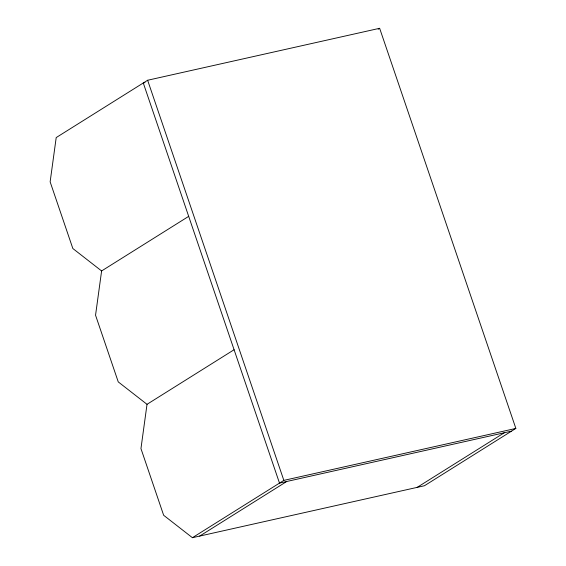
<?xml version="1.0" encoding="UTF-8"?>
<svg xmlns="http://www.w3.org/2000/svg" width="566" height="566" viewBox="0 0 566 566"><rect width="100%" height="100%" fill="white"/><g stroke="black" fill="none" stroke-linecap="round" stroke-linejoin="round"><path stroke-width="0.85" d="M101.611 270.951L95.548 315.212L118.252 381.901L147.019 404.322L140.955 448.59L163.652 515.272L192.419 537.7L424.429 485.748L515.859 428.427L379.645 28.3L147.634 80.252L56.204 137.573L50.141 181.842L72.844 248.524L101.611 270.951L188.683 216.361M378.194 29.213L379.645 28.3M147.019 404.322L234.091 349.731M192.419 537.7L283.849 480.378L515.859 428.427M199.671 536.08L286.743 481.482M417.177 487.368L504.256 432.778M145.009 82.594L143.283 82.983L279.498 483.109L511.501 431.151M147.634 80.252L283.849 480.378"/></g></svg>
